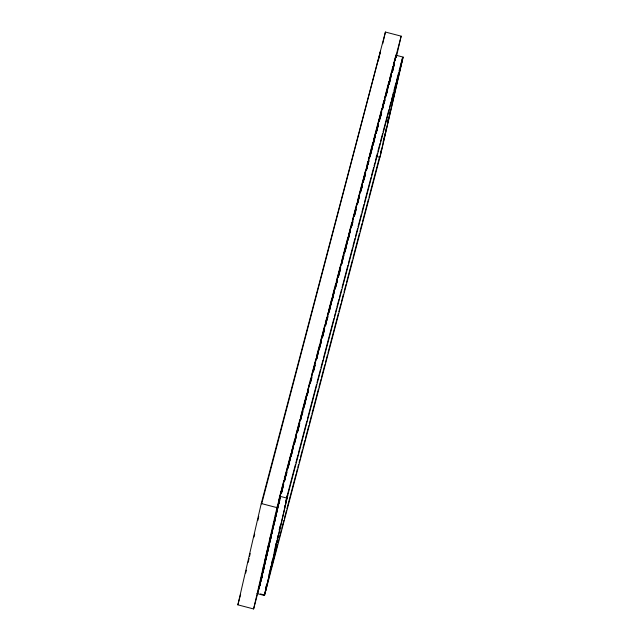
<?xml version="1.0" encoding="UTF-8"?>
<svg xmlns="http://www.w3.org/2000/svg" width="641" height="641" viewBox="0 0 641 641"><rect width="100%" height="100%" fill="white"/><g stroke="black" fill="none" stroke-linecap="round" stroke-linejoin="round"><path stroke-width="0.96" d="M261.72 578.342L262.393 575.426L253.612 608.95L237.867 604.84L261.264 503.522L385.425 32.05L401.17 36.16L396.218 57.594M245.703 573.054L246.376 570.129M248.179 562.333L249.077 558.439M249.525 556.492L250.198 553.568M254.02 537.014L254.701 534.089M257.842 520.452L258.748 516.558M261.672 503.898L380.514 51.184L378.262 60.927M382.725 43.74L385.425 32.05M253.612 608.95L277 507.64L401.17 36.16M263.106 568.182L263.467 566.612M265.005 559.954L265.366 558.391M265.775 556.628L266.496 553.495M266.904 551.733L267.265 550.17M267.674 548.408L268.395 545.275M269.573 540.187L270.294 537.054M271.472 531.966L271.832 530.395M273.37 523.745L273.731 522.175M275.269 515.524L275.63 513.954M276.575 509.843L276.936 508.281M277.16 507.303L277.529 505.733M278.474 501.623L278.835 500.052M279.059 499.083L279.5 497.176M257.618 593.726L280.109 496.318L396.25 55.302M279.628 499.339L259.685 585.698L260.078 585.802M281.415 491.575L280.966 493.514L283.498 483.803M279.035 503.345L279.708 500.421M281.359 493.618L281.808 491.679M265.799 588.134L266.472 585.217M275.221 547.31L276.119 543.424M279.26 529.811L279.933 526.894M285.549 502.592L286.447 498.706M265.654 589.199L266.544 585.329M268.996 574.705L271.007 566.011M271.447 564.072L272.345 560.21M274.124 552.478L276.808 540.884M277.249 538.953L278.146 535.091M279.26 530.259L280.598 524.466M284.388 508.041L285.061 505.14M285.501 503.209L286.399 499.339M286.839 497.408L287.288 495.477M256.921 593.542L264.493 595.521L286.984 498.121L403.133 57.097L395.553 55.118M265.719 590.754L287.761 495.301M392.933 69.252L394.199 63.331L394.592 63.427M394.439 63.155L392.428 71.856L393.83 66.327M395.128 60.174L396.082 56.039M387.581 122.151L388.254 119.258M393.157 98.001L394.055 94.139M380.393 153.712L381.291 149.818M383.094 142.046L385.113 133.296M385.562 131.349L386.459 127.463M387.581 122.599L388.927 116.774M389.375 114.827L390.273 110.941M392.068 103.161L394.76 91.495M396.555 83.723L398.574 74.973M401.042 64.276L402.388 58.443M401.907 61.865L379.865 157.317L376.171 156.356M403.133 57.097L380.642 154.505L264.493 595.521M237.867 604.84L240.623 594.367M279.724 496.222L281.247 490.413M281.76 488.482L283.795 480.742M284.308 478.811L288.386 463.339M288.891 461.4L290.926 453.668M291.439 451.729L292.2 448.828M292.713 446.897L293.474 443.997M293.987 442.058L294.748 439.157M295.261 437.226L297.296 429.486M297.809 427.555L299.844 419.815M300.357 417.884L306.214 395.633M307.488 390.802L308.249 387.901M308.762 385.962L309.523 383.062M310.036 381.131L310.797 378.23M311.31 376.291L313.345 368.559M313.85 366.62L315.893 358.888M316.398 356.949L318.441 349.217M318.946 347.278L319.715 344.377M320.22 342.446L322.255 334.706M322.768 332.775L324.803 325.035M325.316 323.104L326.846 317.295M327.351 315.364L328.12 312.463M328.625 310.524L329.394 307.624M329.899 305.693L331.934 297.953M332.447 296.022L334.482 288.282M334.995 286.351L335.756 283.45M336.269 281.511L338.304 273.779M338.817 271.84L340.852 264.108M341.365 262.169L345.435 246.697M345.948 244.758L347.983 237.026M348.496 235.087L349.257 232.186M349.77 230.255L350.531 227.355M351.044 225.416L351.805 222.515M352.318 220.584L354.353 212.844M354.858 210.913L356.901 203.173M357.406 201.242L363.263 178.999M363.776 177.06L365.306 171.259M367.085 164.489L367.854 161.588M368.359 159.649L369.128 156.749M369.633 154.818L370.394 151.917M370.907 149.978L372.942 142.246M373.455 140.307L375.49 132.575M376.003 130.636L379.312 118.064M379.825 116.133L381.86 108.393M382.373 106.462L383.895 100.653M384.408 98.722L385.169 95.821M385.682 93.882L386.443 90.982M386.956 89.051L388.991 81.311M389.504 79.38L391.539 71.64M392.052 69.709L392.813 66.808M393.318 64.869L395.361 57.137M279.244 500.06L280.261 496.19M284.267 480.902L285.87 474.917M287.32 469.292L288.41 465.246M288.851 463.491L289.94 459.437M290.702 456.536L292.921 448.019M293.762 444.934L296.31 435.263M296.999 432.539L299.363 423.653M300.309 419.967L301.911 413.982M303.369 408.365L305.917 398.694M306.751 395.609L308.465 389.023M309.811 383.999L311.518 377.413M313.81 368.711L314.899 364.657M316.358 359.04L317.96 353.055M318.906 349.369L321.269 340.483M321.958 337.759L324.506 328.088M325.348 325.011L327.567 316.486M328.328 313.585L329.418 309.531M329.859 307.784L330.948 303.73M332.407 298.113L334.009 292.128M334.77 289.219L337.318 279.548M338.007 276.832L340.555 267.161M341.316 264.26L342.919 258.275M344.377 252.65L345.467 248.604M345.9 246.849L346.997 242.803M347.759 239.894L349.978 231.377M350.819 228.292L352.526 221.706M354.056 215.905L355.907 208.95M357.366 203.325L358.968 197.34M360.418 191.723L361.516 187.669M362.966 182.052L365.514 172.381M366.356 169.296L368.575 160.771M369.408 157.694L371.956 148.023M373.415 142.398L375.017 136.413M375.963 132.727L378.326 123.841M379.015 121.125L381.563 111.446M382.397 108.369L384.616 99.844M385.385 96.943L386.475 92.889M386.908 91.142L388.005 87.088M389.456 81.471L391.058 75.486M391.827 72.585L394.367 62.906M395.064 60.19L395.569 58.259M278.474 503.385L280.261 496.615M281.022 493.714L282.112 489.668M282.553 487.913L283.642 483.859M285.101 478.242L286.703 472.257M287.464 469.356L290.012 459.685M290.702 456.961L293.249 447.29M294.083 444.205L295.613 438.404M297.071 432.787L298.161 428.733M298.594 426.978L299.692 422.932M301.142 417.307L302.672 411.506M303.514 408.421L306.061 398.75M306.751 396.034L308.601 389.079M310.06 383.462L311.662 377.477M313.112 371.852L314.21 367.806M316.502 359.096L318.208 352.51M319.05 349.425L321.269 340.908M322.103 337.823L324.65 328.152M326.109 322.527L327.711 316.542M328.657 312.856L331.02 303.97M331.709 301.254L334.257 291.583M335.091 288.498L337.31 279.973M338.079 277.072L339.169 273.026M339.602 271.271L340.7 267.217M342.15 261.6L343.752 255.615M344.521 252.714L347.069 243.043M347.759 240.319L350.306 230.648M351.14 227.571L352.67 221.762M354.12 216.145L355.218 212.091M358.199 200.673L359.216 196.803M360.562 191.779L362.277 185.193M363.11 182.108L365.658 172.437M366.348 169.721L368.719 160.835M369.665 157.149L371.259 151.164M372.717 145.539L375.265 135.868M376.099 132.783L378.318 124.266M379.16 121.181L381.707 111.51M383.158 105.885L384.76 99.9M385.706 96.214L387.308 90.229M388.767 84.612L391.314 74.941M392.148 71.856L394.367 63.331M277.345 508.281L280.405 496.679M281.279 493.602L283.715 484.107M284.404 481.383L286.952 471.712M287.785 468.627L290.004 460.11M290.846 457.025L293.322 447.538M294.283 444.309L296.446 435.744M297.344 432.707L299.764 423.172M300.453 420.456L303.001 410.785M303.706 408.469L306.053 399.175M306.815 396.274L308.545 390.089M310.324 383.406L311.911 376.932M313.257 371.916L314.971 365.33M316.494 359.521L318.353 352.574M319.042 349.85L321.413 340.964M322.303 337.839L324.594 329.137M325.412 325.676L327.96 316.005M328.793 312.92L331.012 304.395M331.854 301.31L334.402 291.639M335.299 288.498L337.454 280.037M338.328 277.072L340.651 268.178M341.461 264.741L344.009 255.07M344.722 252.706L347.061 243.468M347.903 240.383L350.371 230.896M351.348 227.547L352.991 221.041M354.369 216.169L356.051 209.431M357.502 203.814L359.361 196.859M360.779 191.747L362.598 184.472M363.327 182.076L365.618 173.366M366.42 169.961L368.968 160.29M369.801 157.205L372.02 148.688M372.862 145.603L375.41 135.932M376.099 133.208L378.462 124.322M379.376 121.125L381.667 112.415M382.469 109.034L385.017 99.363M385.746 96.935L388.069 87.753M388.991 84.7L391.451 74.997M276.399 512.391L280.397 497.104M281.487 493.049L282.945 487.432M284.732 480.662L285.493 477.761M286.078 475.638L286.839 472.738M288.546 466.151L289.387 463.066M291.094 456.48L291.935 453.395M294.155 444.878L296.446 436.168M297.536 432.122L298.994 426.497M300.773 419.727L301.542 416.826M302.047 414.895L302.816 411.995M304.595 405.224L305.356 402.324M307.143 395.553L307.976 392.468M311.037 380.858L311.798 377.958M313.585 371.187L315.035 365.57M316.822 358.8L317.583 355.899M319.114 350.098L320.131 346.228M320.644 344.289L321.405 341.389M322.495 337.342L323.953 331.718M325.556 325.732L326.573 321.862M327.086 319.931L327.847 317.031M329.634 310.26L330.395 307.36M332.102 300.773L333.632 294.964M335.163 289.163L336.18 285.293M336.685 283.362L337.454 280.462M338.544 276.407L340.002 270.79M341.781 264.02L342.55 261.119M345.603 249.509L346.444 246.424M348.151 239.838L348.984 236.753M352.045 225.151L352.806 222.251M354.593 215.48L356.043 209.855M357.83 203.085L358.591 200.184M361.652 188.582L362.413 185.682M364.2 178.911L365.033 175.826M366.564 170.025L367.581 166.155M368.094 164.216L368.855 161.316M370.634 154.545L372.092 148.928M373.182 144.874L374.64 139.257M376.171 133.456L377.188 129.586M377.693 127.647L378.462 124.747M380.241 117.976L381.01 115.076M382.613 109.09L383.63 105.22M384.135 103.289L384.904 100.389M386.683 93.618L387.452 90.718M389.159 84.131L389.992 81.046M392.212 72.521L392.725 70.59M274.677 519.827L279.78 500.06M273.731 523.937L277.809 508.041M272.786 528.048L275.838 516.021M276.351 514.09L277.112 511.181M271.832 532.158L275.91 516.261M270.887 536.269L273.947 524.242M274.452 522.311L275.213 519.41M269.757 541.164L274.011 524.482M274.524 522.551L275.285 519.651M268.803 545.283L272.113 532.703M267.858 549.393L271.423 535.852M266.904 553.504L270.214 540.924M270.654 539.177L271.415 536.277M265.959 557.614L269.524 544.073M265.005 561.724L269.516 544.497M264.06 565.835L268.138 550.355M263.106 569.945L266.928 555.435M262.161 574.056L266.416 557.798M261.216 578.166L265.029 563.655M260.262 582.276L264.517 566.019M259.317 586.387L263.058 572.06M263.643 569.945L264.404 567.045M258.363 590.497L262.441 575.025M286.928 496.767L295.333 464.837M295.846 462.898L297.985 454.862M298.394 453.219L306.895 421.017M307.408 419.086L316.574 384.271M316.991 382.589L320.396 369.769M320.909 367.83L322.944 360.098M323.449 358.159L333.897 318.513M334.322 316.79L335.163 313.681M335.596 311.951L336.437 308.842M336.87 307.111L338.985 299.171M339.418 297.44L341.533 289.5M342.046 287.569L347.903 265.326M348.408 263.395L352.486 247.923M352.927 246.152L354.962 238.412M355.475 236.481L357.574 228.581M358.023 226.802L361.396 214.078M361.909 212.139L363.944 204.407M364.457 202.468L371.019 177.453M371.524 175.522L373.623 167.662M374.072 165.843L374.897 162.822M375.346 161.003L377.445 153.151M377.894 151.332L379.993 143.48M380.442 141.653L382.533 133.809M383.046 131.878L388.903 109.635M389.416 107.704L390.938 101.903M391.403 100.044L392.212 97.063M392.677 95.213L393.486 92.232M393.951 90.373L396.034 82.561M396.499 80.694L398.582 72.89M399.047 71.023L402.364 58.443M264.485 593.975L265.246 591.066M265.719 589.191L267.794 581.395M268.307 579.456L270.342 571.716M270.855 569.785L277.433 544.714M277.938 542.775L278.755 539.786M279.212 537.943L280.029 534.947M280.486 533.104L281.303 530.107M281.76 528.272L283.851 520.436M284.308 518.601L286.399 510.757M286.856 508.93L296.078 473.987M296.527 472.185L297.352 469.156M297.801 467.353L298.626 464.316M299.075 462.514L299.9 459.477M300.349 457.682L302.384 449.942M302.897 448.011L304.996 440.127M305.445 438.34L308.818 425.608M309.331 423.677L311.366 415.937M311.879 413.998L318.433 389.023M318.938 387.084L321.053 379.168M321.486 377.413L324.875 364.649M325.388 362.718L327.423 354.978M327.936 353.039L338.384 313.369M338.809 311.662L340.932 303.69M341.357 301.991L343.392 294.251M343.985 292.08L346.028 284.34M346.533 282.409L352.398 260.15M352.903 258.211L359.433 233.332M359.946 231.393L362.077 223.38M362.494 221.73L368.447 199.191M368.96 197.26L379.552 156.933M279.412 496.142L286.984 498.121M261.264 503.522L277 507.64M260.398 593.943L264.228 594.944"/></g></svg>
